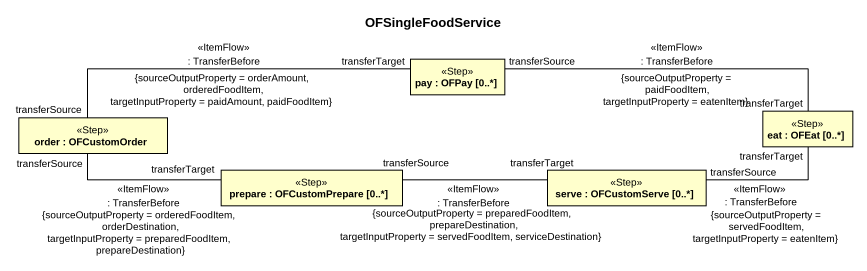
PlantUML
@startuml
title OFSingleFoodService
rectangle "pay : OFPay [0..*]" as pay <<Step>>
rectangle "eat : OFEat [0..*]" as eat <<Step>>
rectangle "order : OFCustomOrder" as order <<Step>>
rectangle "prepare : OFCustomPrepare [0..*]" as prepare <<Step>>
rectangle "serve : OFCustomServe [0..*]" as serve <<Step>>
pay "transferSource" -right- "transferTarget" eat : <<ItemFlow>>\n: TransferBefore\n{sourceOutputProperty = paidFoodItem, targetInputProperty = eatenItem}
order "transferSource" -right- "transferTarget" pay : <<ItemFlow>>\n: TransferBefore\n{sourceOutputProperty = orderAmount, orderedFoodItem, targetInputProperty = paidAmount, paidFoodItem}
order "transferSource" -right- "transferTarget" prepare : <<ItemFlow>>\n: TransferBefore\n{sourceOutputProperty = orderedFoodItem, orderDestination, targetInputProperty = preparedFoodItem, prepareDestination}
prepare "transferSource" -right- "transferTarget" serve : <<ItemFlow>>\n: TransferBefore\n{sourceOutputProperty = preparedFoodItem, prepareDestination, targetInputProperty = servedFoodItem, serviceDestination}
serve "transferSource" -right- "transferTarget" eat : <<ItemFlow>>\n: TransferBefore\n{sourceOutputProperty = servedFoodItem, targetInputProperty = eatenItem}
@enduml
